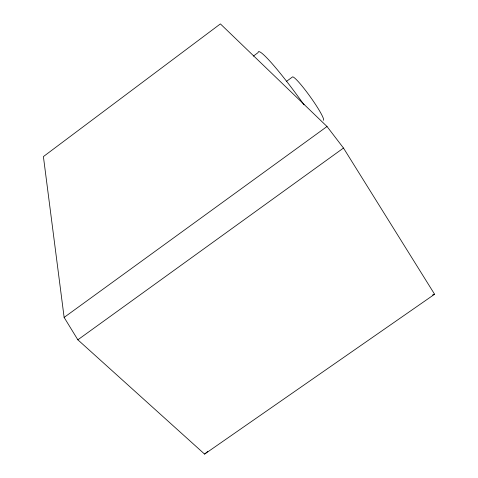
<?xml version="1.0" encoding="UTF-8"?>
<svg xmlns="http://www.w3.org/2000/svg" width="478" height="478" viewBox="0 0 478 478"><rect width="100%" height="100%" fill="white"/><g stroke="black" fill="none" stroke-linecap="round" stroke-linejoin="round"><path stroke-width="0.72" d="M204.59 454.1L434.598 294.245L343.485 148.043L327.024 126.509L220.388 23.9L43.402 156.587L64.13 317.416L77.848 339.804L204.59 454.1L207.805 451.405M253.346 56.123L258.138 52.568A66.681 6.172 54.4 0 1 304.044 104.819M286.322 81.493L292.327 77.072A26.619 2.94 54.4 0 1 309.941 96.335A26.619 2.94 54.4 0 1 323.379 120.247M64.13 317.416L327.024 126.509M77.848 339.804L343.485 148.043M432.518 294.98L434.598 294.245"/></g></svg>
